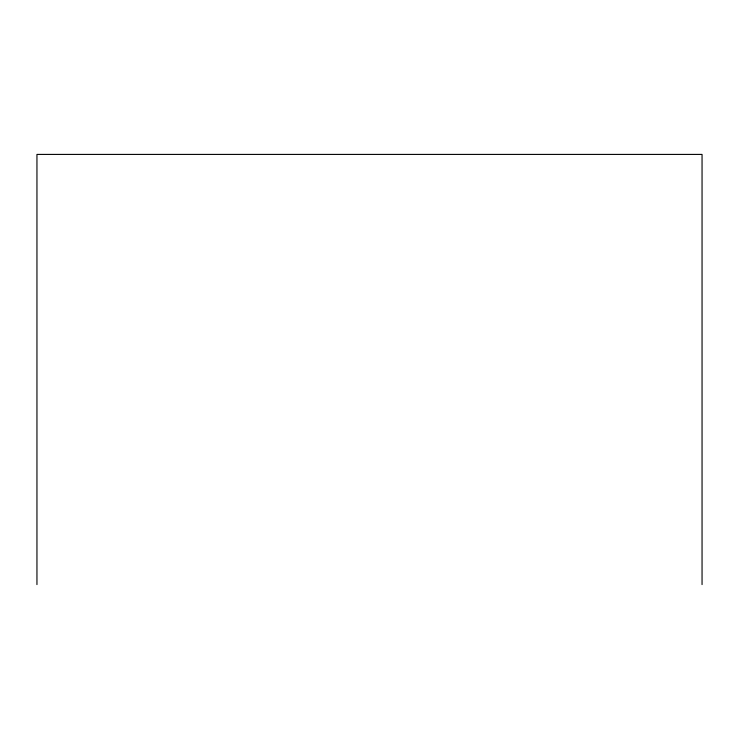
<?xml version="1.0" encoding="UTF-8"?>
<svg xmlns="http://www.w3.org/2000/svg" width="739" height="739" viewBox="0 0 739 739"><rect width="100%" height="100%" fill="white"/><g stroke="black" fill="none" stroke-linecap="round" stroke-linejoin="round"><path stroke-width="1.11" d="M702.05 584.586L702.05 154.414L36.95 154.414L36.95 584.586"/></g></svg>
